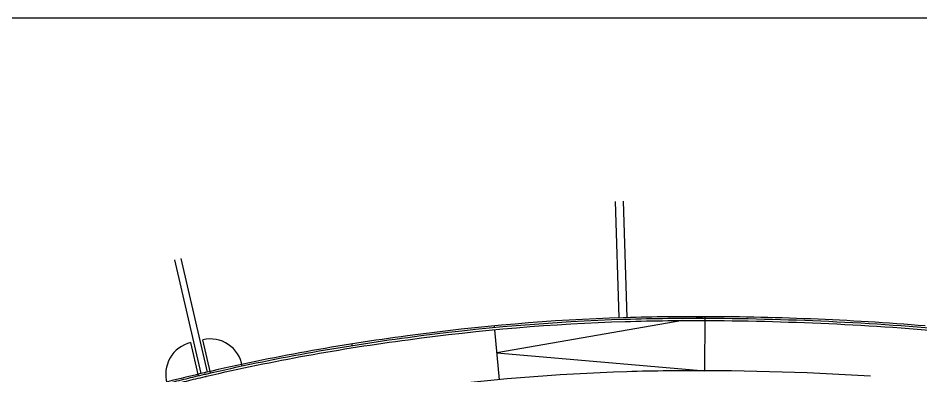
# Model space of a CAD drawing. Header units: millimetres. Extents: x 441156 to 441876, y 4514765 to 4515211.
# Drawn here: x 441416.28 to 441445.47, y 4514839.52 to 4514851.11 of the extents above; entities that cross this region are included whole.
import ezdxf

# ---------------------------------------------------------------- set-up
doc = ezdxf.new("R2010")
doc.units = ezdxf.units.MM
doc.layers.add('01_cartela', color=6, linetype='Continuous', plot=False)
doc.layers.add('01_piscinas', color=254, linetype='Continuous')

msp = doc.modelspace()

# ---------------------------------------------------------------- linework, layer by layer
at = {"layer": '01_cartela', "color": 3}
msp.add_lwpolyline([(441346.45438024, 4514851.1105368), (441346.45438024, 4514764.97044075), (441469.00633249, 4514764.97044075), (441469.00633249, 4514851.1105368)], close=True, dxfattribs=at)
at = {"layer": '01_piscinas'}
for p, q in [((441435.71420526, 4514841.41383636, 0.00000053), (441435.59192826, 4514845.17620556, 0.00000053)), ((441435.84200289, 4514845.17797059, 0.00000053), (441435.96407333, 4514841.42195707, 0.00000053)), ((441438.48241696, 4514839.69378446, 0.00000125), (441438.48774752, 4514841.44377634, 0.00000053)), ((441431.68401499, 4514841.09777928, 0.00000055), (441431.6793733, 4514841.146888, 0.00000053)), ((441431.84404702, 4514839.40465307, 0.00000125), (441431.69107243, 4514841.02311207, 0.00000058)), ((441422.11756089, 4514839.5317016, 0.00000053), (441421.86789228, 4514840.60356736, 0.00000053)), ((441422.50713095, 4514839.62244376, 0.00000053), (441422.25746234, 4514840.69430952, 0.00000053)), ((441427.08661148, 4514840.51335889, 0.00000055), (441427.07887744, 4514840.5621757, 0.00000053))]:
    msp.add_line(p, q, dxfattribs=at)
for points, elevation in [([(441422.20363884, 4514839.60296192), (441421.3473858, 4514843.27898792)], 0.00000164), ([(441421.54172409, 4514843.3262796), (441422.39837322, 4514839.64855316)], 0.00000164), ([(441438.48774752, 4514841.44377634), (441438.20695429, 4514841.39501537)], 0.00000053), ([(441437.76892845, 4514841.31895027), (441431.76171016, 4514840.27577053), (441438.48241696, 4514839.69378446)], 0.00000053)]:
    msp.add_lwpolyline(points, dxfattribs=dict(at, elevation=elevation))
for points, elevation in [([(441354.71538196, 4514840.63501794), (441365.23645315, 4514823.04287855), (441365.35613154, 4514823.07724494), (441371.32264921, 4514824.80916876), (441377.82305395, 4514826.68567649), (441382.41410398, 4514828.01100024), (441388.32326564, 4514829.69140232), (441392.42079948, 4514830.89921958), (441392.85721221, 4514831.0281621), (441404.75102523, 4514834.54230884), (441407.82427544, 4514835.44102805), (441407.86717836, 4514835.45357427), (441413.04684124, 4514836.96827767, 0.0058354666), (441421.12704957, 4514839.28872511, -0.0022571436), (441421.71277017, 4514839.4343453, -0.0023177097), (441422.31388694, 4514839.57795839, -0.0002338764), (441422.32916534, 4514839.58154858, -0.0001087055), (441422.35743948, 4514839.58815283, -0.0248112764), (441428.88113576, 4514840.77281209, -0.026463513), (441435.90867104, 4514841.36220903, -0.0051616495), (441437.28482783, 4514841.39033601, -0.0227587176), (441445.60670634, 4514841.09564258), (441450.63340351, 4514840.78954602), (441466.58763211, 4514839.81802652)], 0.00000053), ([(441354.64111455, 4514840.61307697), (441365.20169914, 4514822.95486776), (441365.37693543, 4514823.00518795), (441371.34350363, 4514824.73712644), (441377.84385524, 4514826.61361882), (441382.43476199, 4514827.93890122), (441388.34412613, 4514829.61936088), (441392.44200494, 4514830.82727982), (441392.87846354, 4514830.95623588), (441404.77217634, 4514834.47035301), (441407.84532626, 4514835.3690429), (441407.88822918, 4514835.38158912), (441413.06729749, 4514836.89611864, 0.0058339136), (441421.14704095, 4514839.21642046, -0.0022510891), (441421.73053684, 4514839.36148005, -0.002317905), (441422.33102709, 4514839.5049432, -0.0002346539), (441422.34628775, 4514839.50852925, -0.0001087055), (441422.37448284, 4514839.51511501, -0.0248121987), (441428.89110417, 4514840.69847709, -0.0264644379), (441435.91097762, 4514841.2872445, -0.0051616495), (441437.28558627, 4514841.31533984, -0.0227607777), (441445.60139565, 4514841.02082704), (441450.6288449, 4514840.71468469), (441466.58574424, 4514839.74300255)], 0.00000053), ([(441443.83423886, 4514839.51786643, 0.0181980441), (441437.30055002, 4514839.68960865, 0.0051616495), (441435.95948419, 4514839.66219888, 0.026485001), (441429.10561745, 4514839.08707105, 0.0067966815), (441427.35271451, 4514838.83373326, 0.0067966815)], 0.00000131)]:
    msp.add_lwpolyline(points, format="xyb", dxfattribs=dict(at, elevation=elevation))
for centre, radius, start, end in [((441437.95754976, 4514774.72427819, 0.00000053), 66.71865252, 91.8192868316, 97.8258038768), ((441437.95754954, 4514774.72427817, 0.00000053), 66.71865253, 91.7623694228, 91.8192866483), ((441437.95754976, 4514774.72427819, 0.00000053), 66.71865252, 90.5794171911, 91.7623696095), ((441438.20882574, 4514749.87533834, 0.00000053), 91.56886281, 90.0000000067, 90.5794025493), ((441438.20882573, 4514749.87533834, 0.00000053), 91.5688628, 85.3647032271, 89.9999999967), ((441437.54717226, 4514774.48695465, 0.00000053), 66.89932759, 97.449932046, 103.1349507654), ((441422.10609122, 4514839.58094266, 0.00000053), 1.05, 103.112049645, 196.620841011), ((441422.49566128, 4514839.67168483, 0.00000053), 1.05, 9.603258273, 103.112049648), ((441437.502633, 4514774.66609642, 0.00000053), 66.71473394, 103.1711336665, 104.2219389259), ((441426.15776239, 4514823.2472316, 0.00000053), 16.82655261, 103.097882079, 103.250415959), ((441426.15776316, 4514823.24723157, 0.00000053), 16.82655282, 103.196936052, 103.250418473), ((441437.547171, 4514774.48695467, 0.00000053), 66.89932729, 103.1349497329, 103.1598631828)]:
    msp.add_arc(centre, radius, start, end, dxfattribs=at)

doc.saveas('drawing.dxf')
